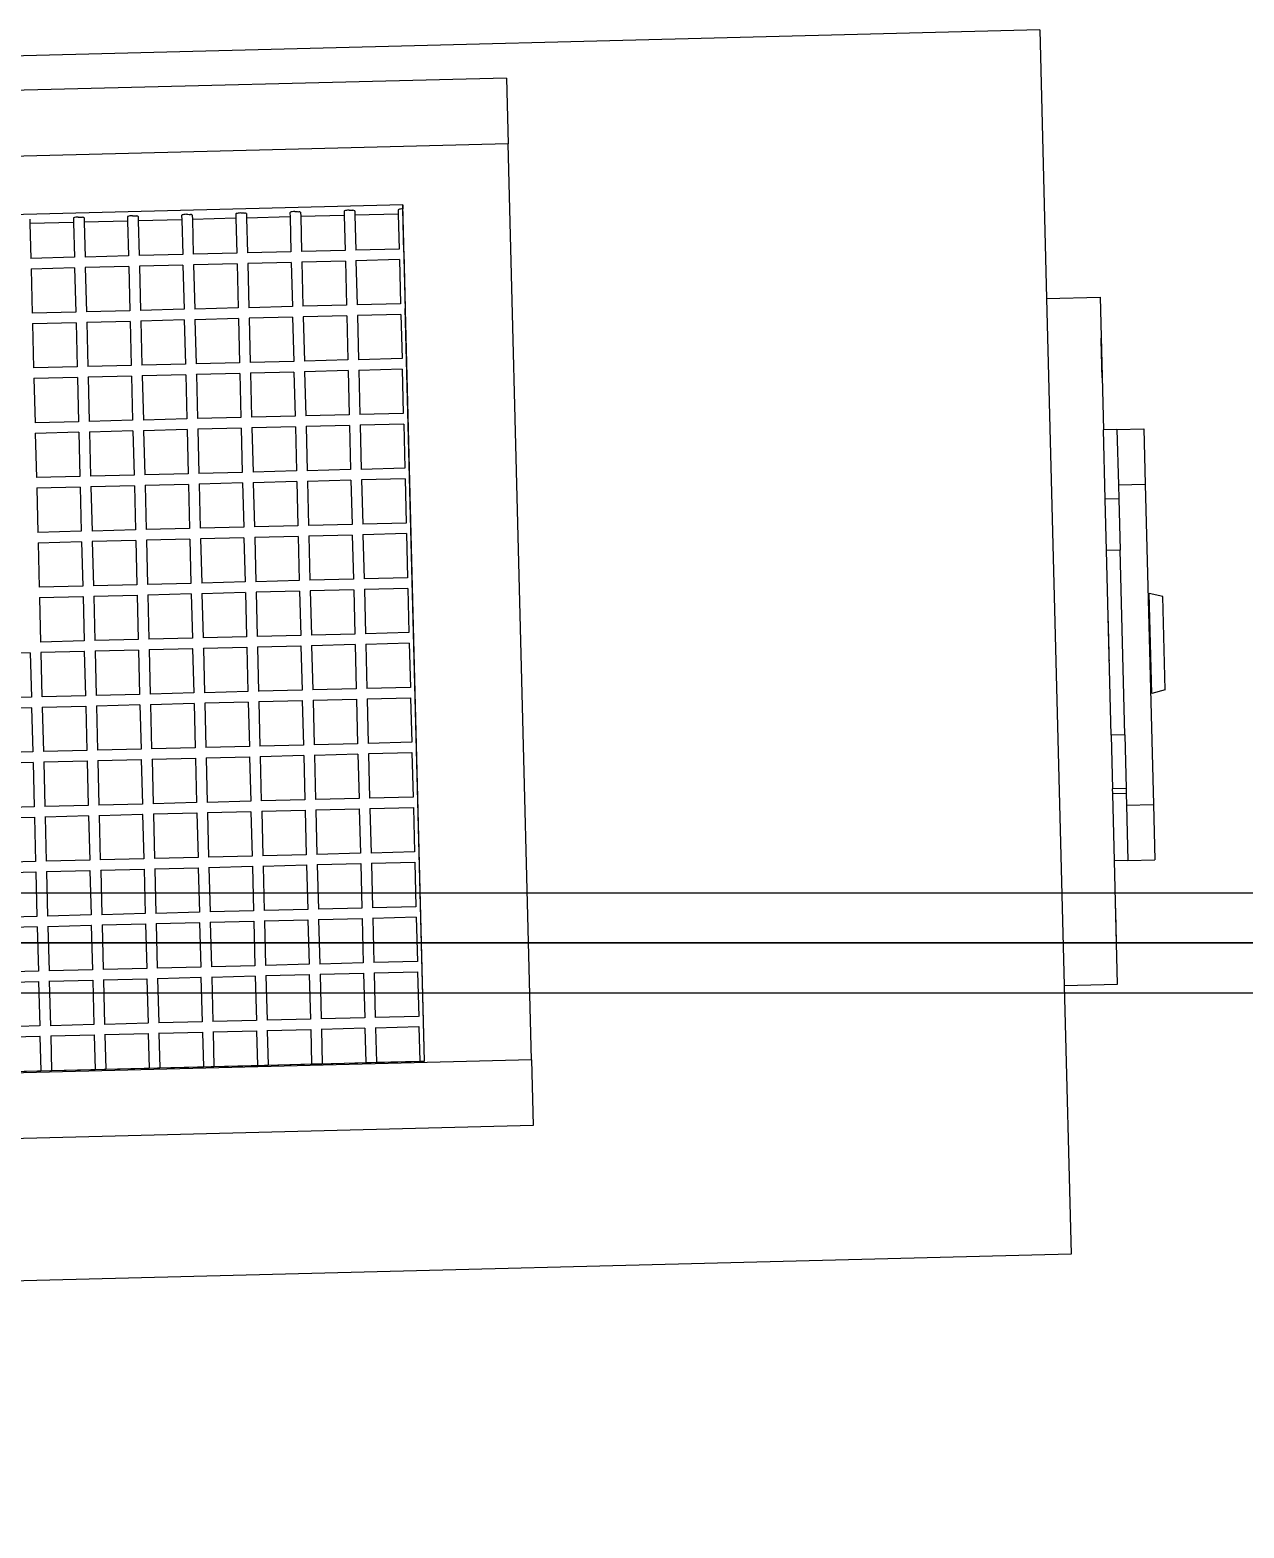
# Model space of a CAD drawing. Header units: inches. Extents: x -1841 to -80, y -100 to 1021.
# Drawn here: x -900.309 to -898.295, y 327.062 to 329.548 of the extents above; entities that cross this region are included whole.
import ezdxf

# ---------------------------------------------------------------- set-up
doc = ezdxf.new("R2010")
doc.units = ezdxf.units.IN
doc.header["$MEASUREMENT"] = 0
doc.layers.add('Edges', color=7, linetype='Continuous')
doc.layers.add('PDF_Geometry', color=7, linetype='Continuous', true_color=0x777777)

# ---------------------------------------------------------------- blocks, each defined once
blk = doc.blocks.new('infrared patio heater fr')
at = {"layer": 'Edges'}
for p, q in [((-50, 10.889), (50, 10.889)), ((-50, 5.864), (-50, 10.889)), ((-40, 8.228), (40, 8.228)), ((-40, 6.998), (-40, 8.228)), ((-40, 6.998), (40, 6.998)), ((-40, 6.998), (-40, -10.152)), ((-37.914, 6.971), (-38, 6.971)), ((-38, 6.971), (-37.999, -7.119)), ((-38, 6.971), (-38, -9.061)), ((38, 6.971), (-38, 6.971)), ((-37.913, 6.329), (-37.914, 6.971)), ((-37.1, 6.971), (-37.914, 6.971)), ((-37.1, 6.329), (-37.1, 6.971)), ((-36.901, 6.971), (-37.1, 6.971)), ((-36.899, 6.329), (-36.901, 6.971)), ((-36.087, 6.971), (-36.901, 6.971)), ((-36.087, 6.329), (-36.087, 6.971)), ((-35.887, 6.971), (-36.087, 6.971)), ((-35.886, 6.329), (-35.887, 6.971)), ((-35.074, 6.971), (-35.887, 6.971)), ((-35.074, 6.329), (-35.074, 6.971)), ((-34.874, 6.971), (-35.074, 6.971)), ((-34.873, 6.329), (-34.874, 6.971)), ((-34.06, 6.971), (-34.874, 6.971)), ((-34.06, 6.329), (-34.06, 6.971)), ((-33.861, 6.971), (-34.06, 6.971)), ((-33.859, 6.329), (-33.861, 6.971)), ((-33.047, 6.971), (-33.861, 6.971)), ((-33.047, 6.329), (-33.047, 6.971)), ((-32.847, 6.971), (-33.047, 6.971)), ((-32.846, 6.329), (-32.847, 6.971)), ((-32.034, 6.971), (-32.847, 6.971)), ((-32.034, 6.329), (-32.034, 6.971)), ((-31.834, 6.971), (-32.034, 6.971)), ((-31.833, 6.329), (-31.834, 6.971)), ((-31.02, 6.971), (-31.834, 6.971)), ((-31.02, 6.329), (-31.02, 6.971)), ((-30.821, 6.971), (-31.02, 6.971)), ((-30.819, 6.329), (-30.821, 6.971)), ((-30.007, 6.971), (-30.821, 6.971)), ((-37.914, 6.325), (-37.913, 6.329)), ((-37.913, 6.329), (-37.1, 6.329)), ((-37.1, 6.318), (-37.1, 6.329)), ((-36.901, 6.325), (-36.899, 6.329)), ((-36.899, 6.329), (-36.087, 6.329)), ((-36.087, 6.318), (-36.087, 6.329)), ((-35.887, 6.325), (-35.886, 6.329)), ((-35.886, 6.329), (-35.074, 6.329)), ((-35.074, 6.318), (-35.074, 6.329)), ((-34.874, 6.325), (-34.873, 6.329)), ((-34.873, 6.329), (-34.06, 6.329)), ((-34.06, 6.318), (-34.06, 6.329)), ((-33.861, 6.325), (-33.859, 6.329)), ((-33.859, 6.329), (-33.047, 6.329)), ((-33.047, 6.318), (-33.047, 6.329)), ((-32.847, 6.325), (-32.846, 6.329)), ((-32.846, 6.329), (-32.034, 6.329)), ((-32.034, 6.318), (-32.034, 6.329)), ((-31.834, 6.325), (-31.833, 6.329)), ((-31.833, 6.329), (-31.02, 6.329)), ((-31.02, 6.318), (-31.02, 6.329)), ((-30.821, 6.325), (-30.819, 6.329)), ((-30.819, 6.329), (-30.007, 6.329)), ((-37.913, 5.303), (-37.915, 6.131)), ((-37.911, 6.131), (-37.1, 6.131)), ((-37.1, 5.303), (-37.1, 6.131)), ((-36.899, 5.303), (-36.902, 6.131)), ((-36.898, 6.131), (-36.087, 6.131)), ((-36.087, 5.303), (-36.087, 6.131)), ((-35.886, 5.303), (-35.888, 6.131)), ((-35.885, 6.131), (-35.074, 6.131)), ((-35.074, 5.303), (-35.074, 6.131)), ((-34.873, 5.303), (-34.874, 6.131)), ((-34.871, 6.131), (-34.06, 6.131)), ((-34.06, 5.303), (-34.06, 6.131)), ((-33.859, 5.303), (-33.862, 6.131)), ((-33.858, 6.131), (-33.047, 6.131)), ((-33.047, 5.303), (-33.047, 6.131)), ((-32.846, 5.303), (-32.848, 6.131)), ((-32.845, 6.131), (-32.034, 6.131)), ((-32.034, 5.303), (-32.034, 6.131)), ((-31.833, 5.303), (-31.835, 6.131)), ((-31.831, 6.131), (-31.02, 6.131)), ((-31.02, 5.303), (-31.02, 6.131)), ((-30.819, 5.303), (-30.822, 6.131)), ((-30.818, 6.131), (-30.007, 6.131)), ((-50, 5.864), (-51, 5.864)), ((-51, 5.864), (-51, 3.555)), ((-50, -7.002), (-50, 5.864)), ((-37.915, 5.105), (-37.1, 5.105)), ((-37.913, 4.277), (-37.915, 5.105)), ((-37.914, 5.299), (-37.913, 5.303)), ((-37.913, 5.303), (-37.1, 5.303)), ((-37.1, 5.293), (-37.1, 5.303)), ((-37.1, 4.277), (-37.1, 5.105)), ((-36.902, 5.105), (-36.087, 5.105)), ((-36.899, 4.277), (-36.902, 5.105)), ((-36.901, 5.299), (-36.899, 5.303)), ((-36.899, 5.303), (-36.087, 5.303)), ((-36.087, 5.293), (-36.087, 5.303)), ((-36.087, 4.277), (-36.087, 5.105)), ((-35.888, 5.105), (-35.074, 5.105)), ((-35.886, 4.277), (-35.888, 5.105)), ((-35.887, 5.299), (-35.886, 5.303)), ((-35.886, 5.303), (-35.074, 5.303)), ((-35.074, 5.295), (-35.074, 5.303)), ((-35.074, 4.277), (-35.074, 5.105)), ((-34.874, 5.299), (-34.873, 5.303)), ((-34.874, 5.105), (-34.06, 5.105)), ((-34.873, 4.277), (-34.874, 5.105)), ((-34.873, 5.303), (-34.06, 5.303)), ((-34.06, 5.295), (-34.06, 5.303)), ((-34.06, 4.277), (-34.06, 5.105)), ((-33.862, 5.105), (-33.047, 5.105)), ((-33.859, 4.277), (-33.862, 5.105)), ((-33.861, 5.299), (-33.859, 5.303)), ((-33.859, 5.303), (-33.047, 5.303)), ((-33.047, 5.293), (-33.047, 5.303)), ((-33.047, 4.277), (-33.047, 5.105)), ((-32.848, 5.105), (-32.034, 5.105)), ((-32.846, 4.277), (-32.848, 5.105)), ((-32.847, 5.299), (-32.846, 5.303)), ((-32.846, 5.303), (-32.034, 5.303)), ((-32.034, 5.293), (-32.034, 5.303)), ((-32.034, 4.277), (-32.034, 5.105)), ((-31.835, 5.105), (-31.02, 5.105)), ((-31.833, 4.277), (-31.835, 5.105)), ((-31.834, 5.299), (-31.833, 5.303)), ((-31.833, 5.303), (-31.02, 5.303)), ((-31.02, 5.293), (-31.02, 5.303)), ((-31.02, 4.277), (-31.02, 5.105)), ((-30.822, 5.105), (-30.007, 5.105)), ((-30.819, 4.277), (-30.822, 5.105)), ((-30.821, 5.299), (-30.819, 5.303)), ((-30.819, 5.303), (-30.007, 5.303)), ((-51, 5.009), (-51, 5.005)), ((-51, 5.005), (-51, 4.999)), ((-51, 4.999), (-51, 4.992)), ((-51, 4.992), (-51, 4.983)), ((-51, 4.983), (-51, 4.973)), ((-51, 4.973), (-51, 4.962)), ((-51, 4.962), (-51, 4.949)), ((-51, 4.949), (-51, 4.935)), ((-51, 4.935), (-51, 4.919)), ((-51, 4.919), (-51, 4.903)), ((-51, 4.903), (-51, 4.885)), ((-51, 4.885), (-51, 4.866)), ((-51, 4.866), (-51, 4.846)), ((-51, 4.846), (-51, 4.825)), ((-51, 4.825), (-51, 4.804)), ((-51, 4.804), (-51, 4.781)), ((-51, 4.799), (-51, 4.797)), ((-51, 4.797), (-51, 4.738)), ((-51, 4.797), (-51, 4.794)), ((-51, 4.794), (-51, 4.79)), ((-51, 4.79), (-51, 4.786)), ((-51, 4.786), (-51, 4.781)), ((-51, 4.785), (-51, 4.724)), ((-51, 4.781), (-51, 4.775)), ((-51, 4.781), (-51, 4.759)), ((-51, 4.775), (-51, 4.768)), ((-51, 4.768), (-51, 4.761)), ((-51, 4.761), (-51, 4.754)), ((-51, 4.759), (-51, 4.735)), ((-51, 4.754), (-51, 4.746)), ((-51, 4.746), (-51, 4.737)), ((-51, 4.738), (-51, 4.724)), ((-51, 4.737), (-51, 4.728)), ((-51, 4.735), (-51, 4.711)), ((-51, 4.728), (-51, 4.719)), ((-51, 4.727), (-51, 4.724)), ((-51, 4.724), (-51, 4.722)), ((-51, 4.722), (-51, 4.719)), ((-51, 4.719), (-51, 4.716)), ((-51, 4.719), (-51, 4.709)), ((-51, 4.716), (-51, 4.714)), ((-51, 4.715), (-51, 4.713)), ((-51, 4.714), (-51, 4.711)), ((-51, 4.713), (-51, 4.71)), ((-51, 4.711), (-51, 4.687)), ((-51, 4.71), (-51, 4.707)), ((-51, 4.71), (-51, 4.697)), ((-51, 4.707), (-51, 4.705)), ((-51, 4.705), (-51, 4.702)), ((-51, 4.702), (-51, 4.699)), ((-51, 4.697), (-51, 4.685)), ((-51, 4.695), (-51, 4.611)), ((-51, 4.687), (-51, 4.663)), ((-51, 4.685), (-51, 4.673)), ((-51, 4.683), (-51, 4.671)), ((-51, 4.673), (-51, 4.661)), ((-51, 4.668), (-51, 4.655)), ((-51, 4.663), (-51, 4.639)), ((-51, 4.661), (-51, 4.648)), ((-51, 4.648), (-51, 4.636)), ((-51, 4.639), (-51, 4.614)), ((-51, 4.636), (-51, 4.624)), ((-51, 4.624), (-51, 4.612)), ((-51, 4.614), (-51, 4.59)), ((-51, 4.612), (-51, 4.599)), ((-51, 4.611), (-51, 4.604)), ((-51, 4.611), (-51, 4.599)), ((-51, 4.598), (-51, 4.592)), ((-51, 4.598), (-51, 4.588)), ((-51, 4.59), (-51, 4.566)), ((-51, 4.588), (-51, 4.573)), ((-51, 4.588), (-51, 4.577)), ((-51, 4.587), (-51, 4.579)), ((-51, 4.587), (-51, 4.572)), ((-51, 4.579), (-51, 4.577)), ((-51, 4.577), (-51, 4.567)), ((-51, 4.573), (-51, 4.565)), ((-51, 4.572), (-51, 4.566)), ((-51, 4.567), (-51, 4.558)), ((-51, 4.566), (-51, 4.542)), ((-51, 4.56), (-51, 4.548)), ((-51, 4.56), (-51, 4.488)), ((-51, 4.559), (-51, 4.556)), ((-51, 4.558), (-51, 4.548)), ((-51, 4.556), (-51, 4.554)), ((-51, 4.548), (-51, 4.491)), ((-51, 4.548), (-51, 4.539)), ((-51, 4.544), (-51, 4.542)), ((-51, 4.542), (-51, 4.539)), ((-51, 4.542), (-51, 4.519)), ((-51, 4.539), (-51, 4.531)), ((-51, 4.531), (-51, 4.523)), ((-51, 4.523), (-51, 4.515)), ((-51, 4.519), (-51, 4.496)), ((-51, 4.515), (-51, 4.508)), ((-51, 4.508), (-51, 4.502)), ((-51, 4.502), (-51, 4.496)), ((-51, 4.496), (-51, 4.491)), ((-51, 4.496), (-51, 4.473)), ((-51, 4.491), (-51, 4.488)), ((-51, 4.488), (-51, 4.485)), ((-51, 4.488), (-51, 4.484)), ((-51, 4.488), (-51, 4.48)), ((-51, 4.485), (-51, 4.48)), ((-51, 4.484), (-51, 4.477)), ((-51, 4.48), (-51, 4.476)), ((-51, 4.48), (-51, 4.477)), ((-51, 4.474), (-51, 4.465)), ((-51, 4.473), (-51, 4.452)), ((-51, 4.452), (-51, 4.431)), ((-51, 4.431), (-51, 4.411)), ((-51, 4.411), (-51, 4.392)), ((-51, 4.392), (-51, 4.375)), ((-51, 4.375), (-51, 4.358)), ((-51, 4.358), (-51, 4.342)), ((-51, 4.342), (-51, 4.328)), ((-51, 4.328), (-51, 4.315)), ((-51, 4.315), (-51, 4.304)), ((-51, 4.304), (-51, 4.294)), ((-51, 4.294), (-51, 4.285)), ((-51, 4.285), (-51, 4.278)), ((-51, 4.278), (-51, 4.272)), ((-51, 4.272), (-51, 4.268)), ((-37.914, 4.273), (-37.913, 4.277)), ((-37.913, 4.277), (-37.1, 4.277)), ((-37.1, 4.267), (-37.1, 4.277)), ((-36.901, 4.273), (-36.899, 4.277)), ((-36.899, 4.277), (-36.087, 4.277)), ((-36.087, 4.267), (-36.087, 4.277)), ((-35.887, 4.273), (-35.886, 4.277)), ((-35.886, 4.277), (-35.074, 4.277)), ((-35.074, 4.267), (-35.074, 4.277)), ((-34.874, 4.273), (-34.873, 4.277)), ((-34.873, 4.277), (-34.06, 4.277)), ((-34.06, 4.267), (-34.06, 4.277)), ((-33.861, 4.273), (-33.859, 4.277)), ((-33.859, 4.277), (-33.047, 4.277)), ((-33.047, 4.267), (-33.047, 4.277)), ((-32.847, 4.273), (-32.846, 4.277)), ((-32.846, 4.277), (-32.034, 4.277)), ((-32.034, 4.267), (-32.034, 4.277)), ((-31.834, 4.273), (-31.833, 4.277)), ((-31.833, 4.277), (-31.02, 4.277)), ((-31.02, 4.267), (-31.02, 4.277)), ((-30.821, 4.273), (-30.819, 4.277)), ((-30.819, 4.277), (-30.007, 4.277)), ((-37.914, 4.079), (-37.1, 4.079)), ((-37.913, 3.251), (-37.914, 4.079)), ((-37.1, 3.251), (-37.1, 4.079)), ((-36.901, 4.079), (-36.087, 4.079)), ((-36.9, 3.251), (-36.901, 4.079)), ((-36.087, 3.251), (-36.087, 4.079)), ((-35.887, 4.079), (-35.074, 4.079)), ((-35.886, 3.251), (-35.887, 4.079)), ((-35.074, 3.251), (-35.074, 4.079)), ((-34.874, 4.079), (-34.06, 4.079)), ((-34.873, 3.251), (-34.874, 4.079)), ((-34.06, 3.251), (-34.06, 4.079)), ((-33.861, 4.079), (-33.047, 4.079)), ((-33.86, 3.251), (-33.861, 4.079)), ((-33.047, 3.251), (-33.047, 4.079)), ((-32.847, 4.079), (-32.034, 4.079)), ((-32.846, 3.251), (-32.847, 4.079)), ((-32.034, 3.251), (-32.034, 4.079)), ((-31.834, 4.079), (-31.02, 4.079)), ((-31.833, 3.251), (-31.834, 4.079)), ((-31.02, 3.251), (-31.02, 4.079)), ((-30.82, 4.079), (-30.007, 4.079)), ((-30.82, 3.251), (-30.82, 4.079)), ((-51.252, 3.555), (-51.757, 3.555)), ((-51.757, 2.519), (-51.757, 3.555)), ((-51.252, 2.519), (-51.252, 3.555)), ((-51.252, 3.555), (-51, 3.555)), ((-51, 3.555), (-51, 2.302)), ((-37.914, 3.245), (-37.913, 3.251)), ((-37.913, 3.251), (-37.1, 3.251)), ((-37.1, 3.242), (-37.1, 3.251)), ((-36.901, 3.245), (-36.9, 3.251)), ((-36.9, 3.251), (-36.087, 3.251)), ((-36.087, 3.242), (-36.087, 3.251)), ((-35.887, 3.245), (-35.886, 3.251)), ((-35.886, 3.251), (-35.074, 3.251)), ((-35.074, 3.242), (-35.074, 3.251)), ((-34.874, 3.245), (-34.873, 3.251)), ((-34.873, 3.251), (-34.06, 3.251)), ((-34.06, 3.242), (-34.06, 3.251)), ((-33.861, 3.245), (-33.86, 3.251)), ((-33.86, 3.251), (-33.047, 3.251)), ((-33.047, 3.242), (-33.047, 3.251)), ((-32.847, 3.245), (-32.846, 3.251)), ((-32.846, 3.251), (-32.034, 3.251)), ((-32.034, 3.242), (-32.034, 3.251)), ((-31.834, 3.245), (-31.833, 3.251)), ((-31.833, 3.251), (-31.02, 3.251)), ((-31.02, 3.242), (-31.02, 3.251)), ((-30.821, 3.245), (-30.82, 3.251)), ((-30.82, 3.251), (-30.007, 3.251)), ((-37.914, 3.053), (-37.099, 3.053)), ((-37.913, 2.225), (-37.914, 3.053)), ((-37.1, 2.225), (-37.099, 3.053)), ((-36.901, 3.053), (-36.085, 3.053)), ((-36.9, 2.225), (-36.901, 3.053)), ((-36.087, 2.225), (-36.085, 3.053)), ((-35.887, 3.053), (-35.074, 3.053)), ((-35.886, 2.225), (-35.887, 3.053)), ((-35.074, 2.225), (-35.074, 3.053)), ((-34.874, 3.053), (-34.059, 3.053)), ((-34.873, 2.225), (-34.874, 3.053)), ((-34.06, 2.225), (-34.059, 3.053)), ((-33.861, 3.053), (-33.045, 3.053)), ((-33.86, 2.225), (-33.861, 3.053)), ((-33.047, 2.225), (-33.045, 3.053)), ((-32.847, 3.053), (-32.032, 3.053)), ((-32.846, 2.225), (-32.847, 3.053)), ((-32.034, 2.225), (-32.032, 3.053)), ((-31.834, 3.053), (-31.019, 3.053)), ((-31.833, 2.225), (-31.834, 3.053)), ((-31.02, 2.225), (-31.019, 3.053)), ((-30.82, 3.053), (-30.005, 3.053)), ((-30.82, 2.225), (-30.82, 3.053)), ((-51.757, -3.482), (-51.757, 2.519)), ((-51.252, 2.519), (-51.757, 2.519)), ((-51.252, 2.302), (-51.252, 2.519)), ((-51.252, 2.302), (-51, 2.302)), ((-51.252, 2.208), (-51.252, 2.302)), ((-51, 2.302), (-51, 2.208)), ((-51.252, 1.203), (-51.252, 2.208)), ((-51.252, 2.208), (-51, 2.208)), ((-51, 1.203), (-51, 2.208)), ((-37.914, 2.221), (-37.913, 2.225)), ((-37.914, 2.027), (-37.098, 2.027)), ((-37.913, 1.199), (-37.914, 2.027)), ((-37.913, 2.225), (-37.1, 2.225)), ((-37.1, 2.217), (-37.1, 2.225)), ((-37.1, 1.199), (-37.098, 2.027)), ((-36.901, 2.221), (-36.9, 2.225)), ((-36.901, 2.027), (-36.087, 2.027)), ((-36.9, 1.199), (-36.901, 2.027)), ((-36.9, 2.225), (-36.087, 2.225)), ((-36.087, 2.217), (-36.087, 2.225)), ((-36.087, 1.199), (-36.087, 2.027)), ((-35.887, 2.221), (-35.886, 2.225)), ((-35.887, 2.027), (-35.072, 2.027)), ((-35.886, 1.199), (-35.887, 2.027)), ((-35.886, 2.225), (-35.074, 2.225)), ((-35.074, 2.217), (-35.074, 2.225)), ((-35.074, 1.199), (-35.072, 2.027)), ((-34.874, 2.221), (-34.873, 2.225)), ((-34.874, 2.027), (-34.058, 2.027)), ((-34.873, 1.199), (-34.874, 2.027)), ((-34.873, 2.225), (-34.06, 2.225)), ((-34.06, 2.217), (-34.06, 2.225)), ((-34.06, 1.199), (-34.058, 2.027)), ((-33.861, 2.221), (-33.86, 2.225)), ((-33.861, 2.027), (-33.045, 2.027)), ((-33.86, 1.199), (-33.861, 2.027)), ((-33.86, 2.225), (-33.047, 2.225)), ((-33.047, 2.217), (-33.047, 2.225)), ((-33.047, 1.199), (-33.045, 2.027)), ((-32.847, 2.221), (-32.846, 2.225)), ((-32.847, 2.027), (-32.032, 2.027)), ((-32.846, 1.199), (-32.847, 2.027)), ((-32.846, 2.225), (-32.034, 2.225)), ((-32.034, 2.218), (-32.034, 2.225)), ((-32.034, 1.199), (-32.032, 2.027)), ((-31.834, 2.221), (-31.833, 2.225)), ((-31.834, 2.027), (-31.018, 2.027)), ((-31.833, 1.199), (-31.834, 2.027)), ((-31.833, 2.225), (-31.02, 2.225)), ((-31.02, 2.217), (-31.02, 2.225)), ((-31.02, 1.199), (-31.018, 2.027)), ((-30.821, 2.221), (-30.82, 2.225)), ((-30.82, 2.225), (-30.007, 2.225)), ((-30.82, 2.027), (-30.005, 2.027)), ((-30.82, 1.199), (-30.82, 2.027)), ((-51.252, 1.203), (-51.252, -2.254)), ((-51.252, 1.203), (-51, 1.203)), ((-51, 1.203), (-51, -2.254)), ((-37.914, 1.196), (-37.913, 1.199)), ((-37.913, 1.199), (-37.1, 1.199)), ((-37.1, 1.193), (-37.1, 1.199)), ((-36.901, 1.196), (-36.9, 1.199)), ((-36.9, 1.199), (-36.087, 1.199)), ((-36.087, 1.192), (-36.087, 1.199)), ((-35.887, 1.196), (-35.886, 1.199)), ((-35.886, 1.199), (-35.074, 1.199)), ((-35.074, 1.193), (-35.074, 1.199)), ((-34.874, 1.196), (-34.873, 1.199)), ((-34.873, 1.199), (-34.06, 1.199)), ((-34.06, 1.192), (-34.06, 1.199)), ((-33.861, 1.196), (-33.86, 1.199)), ((-33.86, 1.199), (-33.047, 1.199)), ((-33.047, 1.193), (-33.047, 1.199)), ((-32.847, 1.196), (-32.846, 1.199)), ((-32.846, 1.199), (-32.034, 1.199)), ((-32.034, 1.193), (-32.034, 1.199)), ((-31.834, 1.196), (-31.833, 1.199)), ((-31.833, 1.199), (-31.02, 1.199)), ((-31.02, 1.193), (-31.02, 1.199)), ((-30.821, 1.196), (-30.82, 1.199)), ((-30.82, 1.199), (-30.007, 1.199)), ((-37.914, 1.001), (-37.098, 1.001)), ((-37.913, 0.173), (-37.914, 1.001)), ((-37.1, 0.173), (-37.098, 1.001)), ((-36.901, 1.001), (-36.085, 1.001)), ((-36.9, 0.173), (-36.901, 1.001)), ((-36.087, 0.173), (-36.085, 1.001)), ((-35.887, 1.001), (-35.071, 1.001)), ((-35.886, 0.173), (-35.887, 1.001)), ((-35.074, 0.173), (-35.071, 1.001)), ((-34.874, 1.001), (-34.06, 1.001)), ((-34.873, 0.173), (-34.874, 1.001)), ((-34.06, 0.173), (-34.06, 1.001)), ((-33.861, 1.001), (-33.045, 1.001)), ((-33.86, 0.173), (-33.861, 1.001)), ((-33.047, 0.173), (-33.045, 1.001)), ((-32.847, 1.001), (-32.031, 1.001)), ((-32.846, 0.173), (-32.847, 1.001)), ((-32.034, 0.173), (-32.031, 1.001)), ((-31.834, 1.001), (-31.02, 1)), ((-31.833, 0.173), (-31.834, 1.001)), ((-31.02, 0.173), (-31.02, 1)), ((-30.821, 1), (-30.007, 1.001)), ((-30.82, 0.173), (-30.821, 1)), ((-52.03, 0.381), (-51.778, 0.439)), ((-52.03, 0.381), (-52.03, -1.371)), ((-51.778, 0.439), (-51.778, -1.43)), ((-37.914, 0.17), (-37.913, 0.173)), ((-37.913, 0.173), (-37.1, 0.173)), ((-37.1, 0.167), (-37.1, 0.173)), ((-36.901, 0.17), (-36.9, 0.173)), ((-36.9, 0.173), (-36.087, 0.173)), ((-36.087, 0.167), (-36.087, 0.173)), ((-35.887, 0.17), (-35.886, 0.173)), ((-35.886, 0.173), (-35.074, 0.173)), ((-35.074, 0.167), (-35.074, 0.173)), ((-34.874, 0.17), (-34.873, 0.173)), ((-34.873, 0.173), (-34.06, 0.173)), ((-34.06, 0.167), (-34.06, 0.173)), ((-33.861, 0.17), (-33.86, 0.173)), ((-33.86, 0.173), (-33.047, 0.173)), ((-33.047, 0.167), (-33.047, 0.173)), ((-32.847, 0.17), (-32.846, 0.173)), ((-32.846, 0.173), (-32.034, 0.173)), ((-32.034, 0.167), (-32.034, 0.173)), ((-31.834, 0.17), (-31.833, 0.173)), ((-31.833, 0.173), (-31.02, 0.173)), ((-31.02, 0.167), (-31.02, 0.173)), ((-30.821, 0.17), (-30.82, 0.173)), ((-30.82, 0.173), (-30.007, 0.173)), ((-51, -0.191), (-51, -0.195)), ((-51, -0.195), (-51, -0.201)), ((-51, -0.201), (-51, -0.208)), ((-51, -0.208), (-51, -0.217)), ((-51, -0.217), (-51, -0.227)), ((-51, -0.227), (-51, -0.238)), ((-51, -0.238), (-51, -0.251)), ((-51, -0.251), (-51, -0.265)), ((-51, -0.265), (-51, -0.281)), ((-37.914, -0.026), (-37.1, -0.026)), ((-37.912, -0.853), (-37.914, -0.026)), ((-37.1, -0.853), (-37.098, -0.025)), ((-36.901, -0.026), (-36.087, -0.025)), ((-36.899, -0.853), (-36.901, -0.026)), ((-36.087, -0.853), (-36.087, -0.025)), ((-35.887, -0.026), (-35.074, -0.026)), ((-35.886, -0.853), (-35.887, -0.026)), ((-35.074, -0.853), (-35.071, -0.025)), ((-34.874, -0.026), (-34.06, -0.025)), ((-34.872, -0.853), (-34.874, -0.026)), ((-34.06, -0.853), (-34.06, -0.025)), ((-33.861, -0.026), (-33.047, -0.026)), ((-33.859, -0.853), (-33.861, -0.026)), ((-33.047, -0.853), (-33.044, -0.025)), ((-32.847, -0.026), (-32.034, -0.026)), ((-32.846, -0.853), (-32.847, -0.026)), ((-32.034, -0.853), (-32.031, -0.025)), ((-31.834, -0.026), (-31.02, -0.026)), ((-31.832, -0.853), (-31.834, -0.026)), ((-31.02, -0.853), (-31.018, -0.025)), ((-30.821, -0.026), (-30.007, -0.025)), ((-30.819, -0.853), (-30.821, -0.026)), ((-51, -0.281), (-51, -0.297)), ((-51, -0.297), (-51, -0.315)), ((-51, -0.315), (-51, -0.334)), ((-51, -0.334), (-51, -0.354)), ((-51, -0.354), (-51, -0.375)), ((-51, -0.375), (-51, -0.396)), ((-51, -0.396), (-51, -0.419)), ((-51, -0.401), (-51, -0.403)), ((-51, -0.403), (-51, -0.462)), ((-51, -0.403), (-51, -0.406)), ((-51, -0.406), (-51, -0.41)), ((-51, -0.41), (-51, -0.414)), ((-51, -0.414), (-51, -0.419)), ((-51, -0.415), (-51, -0.476)), ((-51, -0.419), (-51, -0.425)), ((-51, -0.419), (-51, -0.441)), ((-51, -0.425), (-51, -0.432)), ((-51, -0.432), (-51, -0.439)), ((-51, -0.439), (-51, -0.446)), ((-51, -0.441), (-51, -0.465)), ((-51, -0.446), (-51, -0.454)), ((-51, -0.454), (-51, -0.463)), ((-51, -0.462), (-51, -0.476)), ((-51, -0.463), (-51, -0.472)), ((-51, -0.465), (-51, -0.489)), ((-51, -0.472), (-51, -0.481)), ((-51, -0.473), (-51, -0.476)), ((-51, -0.476), (-51, -0.478)), ((-51, -0.478), (-51, -0.481)), ((-51, -0.481), (-51, -0.484)), ((-51, -0.481), (-51, -0.491)), ((-51, -0.484), (-51, -0.486)), ((-51, -0.485), (-51, -0.487)), ((-51, -0.486), (-51, -0.489)), ((-51, -0.487), (-51, -0.49)), ((-51, -0.489), (-51, -0.513)), ((-51, -0.49), (-51, -0.493)), ((-51, -0.49), (-51, -0.503)), ((-51, -0.493), (-51, -0.495)), ((-51, -0.495), (-51, -0.498)), ((-51, -0.498), (-51, -0.501)), ((-51, -0.503), (-51, -0.515)), ((-51, -0.505), (-51, -0.589)), ((-51, -0.513), (-51, -0.537)), ((-51, -0.515), (-51, -0.527)), ((-51, -0.517), (-51, -0.529)), ((-51, -0.527), (-51, -0.539)), ((-51, -0.532), (-51, -0.545)), ((-51, -0.537), (-51, -0.561)), ((-51, -0.539), (-51, -0.552)), ((-51, -0.552), (-51, -0.564)), ((-51, -0.561), (-51, -0.586)), ((-51, -0.564), (-51, -0.576)), ((-51, -0.576), (-51, -0.588)), ((-51, -0.586), (-51, -0.61)), ((-51, -0.588), (-51, -0.601)), ((-51, -0.589), (-51, -0.596)), ((-51, -0.589), (-51, -0.601)), ((-51, -0.602), (-51, -0.608)), ((-51, -0.602), (-51, -0.612)), ((-51, -0.61), (-51, -0.634)), ((-51, -0.612), (-51, -0.627)), ((-51, -0.612), (-51, -0.623)), ((-51, -0.613), (-51, -0.621)), ((-51, -0.613), (-51, -0.628)), ((-51, -0.621), (-51, -0.623)), ((-51, -0.623), (-51, -0.633)), ((-51, -0.627), (-51, -0.635)), ((-51, -0.628), (-51, -0.634)), ((-51, -0.633), (-51, -0.642)), ((-51, -0.634), (-51, -0.658)), ((-51, -0.64), (-51, -0.652)), ((-51, -0.64), (-51, -0.712)), ((-51, -0.641), (-51, -0.644)), ((-51, -0.642), (-51, -0.652)), ((-51, -0.644), (-51, -0.646)), ((-51, -0.652), (-51, -0.709)), ((-51, -0.652), (-51, -0.661)), ((-51, -0.656), (-51, -0.658)), ((-51, -0.658), (-51, -0.681)), ((-51, -0.658), (-51, -0.661)), ((-51, -0.661), (-51, -0.669)), ((-51, -0.669), (-51, -0.677)), ((-51, -0.677), (-51, -0.685)), ((-51, -0.681), (-51, -0.704)), ((-51, -0.685), (-51, -0.692)), ((-51, -0.692), (-51, -0.698)), ((-51, -0.698), (-51, -0.704)), ((-51, -0.704), (-51, -0.727)), ((-51, -0.704), (-51, -0.709)), ((-51, -0.709), (-51, -0.712)), ((-51, -0.712), (-51, -0.72)), ((-51, -0.712), (-51, -0.716)), ((-51, -0.712), (-51, -0.715)), ((-51, -0.715), (-51, -0.72)), ((-51, -0.716), (-51, -0.723)), ((-51, -0.72), (-51, -0.724)), ((-51, -0.72), (-51, -0.723)), ((-51, -0.726), (-51, -0.735)), ((-51, -0.727), (-51, -0.748)), ((-51, -0.748), (-51, -0.769)), ((-51, -0.769), (-51, -0.789)), ((-51, -0.789), (-51, -0.808)), ((-51, -0.808), (-51, -0.825)), ((-51, -0.825), (-51, -0.842)), ((-51, -0.842), (-51, -0.858)), ((-51, -0.858), (-51, -0.872)), ((-51, -0.872), (-51, -0.885)), ((-51, -0.885), (-51, -0.896)), ((-51, -0.896), (-51, -0.906)), ((-51, -0.906), (-51, -0.915)), ((-51, -0.915), (-51, -0.922)), ((-51, -0.922), (-51, -0.928)), ((-51, -0.928), (-51, -0.932)), ((-37.914, -0.855), (-37.912, -0.853)), ((-37.914, -1.052), (-37.1, -1.052)), ((-37.914, -1.881), (-37.914, -1.052)), ((-37.912, -0.853), (-37.1, -0.853)), ((-37.1, -0.859), (-37.1, -0.853)), ((-37.1, -1.879), (-37.1, -1.052)), ((-36.901, -0.855), (-36.899, -0.853)), ((-36.901, -1.881), (-36.9, -1.052)), ((-36.9, -1.052), (-36.087, -1.052)), ((-36.899, -0.853), (-36.087, -0.853)), ((-36.087, -0.859), (-36.087, -0.853)), ((-36.087, -1.879), (-36.087, -1.052)), ((-35.887, -0.855), (-35.886, -0.853)), ((-35.887, -1.052), (-35.074, -1.052)), ((-35.887, -1.881), (-35.887, -1.052)), ((-35.886, -0.853), (-35.074, -0.853)), ((-35.074, -0.859), (-35.074, -0.853)), ((-35.074, -1.879), (-35.074, -1.052)), ((-34.874, -0.855), (-34.872, -0.853)), ((-34.874, -1.052), (-34.06, -1.051)), ((-34.874, -1.881), (-34.874, -1.052)), ((-34.872, -0.853), (-34.06, -0.853)), ((-34.06, -0.859), (-34.06, -0.853)), ((-34.06, -1.879), (-34.06, -1.051)), ((-33.861, -0.855), (-33.859, -0.853)), ((-33.861, -1.881), (-33.861, -1.052)), ((-33.861, -1.052), (-33.047, -1.052)), ((-33.859, -0.853), (-33.047, -0.853)), ((-33.047, -0.859), (-33.047, -0.853)), ((-33.047, -1.879), (-33.047, -1.052)), ((-32.847, -0.855), (-32.846, -0.853)), ((-32.847, -1.052), (-32.034, -1.052)), ((-32.847, -1.881), (-32.847, -1.052)), ((-32.846, -0.853), (-32.034, -0.853)), ((-32.034, -0.859), (-32.034, -0.853)), ((-32.034, -1.879), (-32.034, -1.052)), ((-31.834, -0.855), (-31.832, -0.853)), ((-31.834, -1.052), (-31.02, -1.052)), ((-31.834, -1.881), (-31.834, -1.052)), ((-31.832, -0.853), (-31.02, -0.853)), ((-31.02, -0.859), (-31.02, -0.853)), ((-31.02, -1.879), (-31.02, -1.052)), ((-30.821, -0.855), (-30.819, -0.853)), ((-30.819, -0.853), (-30.007, -0.853)), ((-52.03, -1.371), (-51.778, -1.43)), ((-37.911, -1.879), (-37.1, -1.879)), ((-37.1, -1.884), (-37.1, -1.879)), ((-36.898, -1.879), (-36.087, -1.879)), ((-36.087, -1.884), (-36.087, -1.879)), ((-35.885, -1.879), (-35.074, -1.879)), ((-35.074, -1.884), (-35.074, -1.879)), ((-34.871, -1.879), (-34.06, -1.879)), ((-34.06, -1.884), (-34.06, -1.879)), ((-33.858, -1.879), (-33.047, -1.879)), ((-33.047, -1.884), (-33.047, -1.879)), ((-32.845, -1.879), (-32.034, -1.879)), ((-32.034, -1.884), (-32.034, -1.879)), ((-31.831, -1.879), (-31.02, -1.879)), ((-31.02, -1.884), (-31.02, -1.879)), ((-37.913, -2.078), (-37.1, -2.078)), ((-37.913, -2.905), (-37.913, -2.078)), ((-37.1, -2.905), (-37.1, -2.078)), ((-36.9, -2.078), (-36.087, -2.078)), ((-36.9, -2.905), (-36.9, -2.078)), ((-36.087, -2.905), (-36.087, -2.078)), ((-35.887, -2.078), (-35.074, -2.078)), ((-35.887, -2.905), (-35.887, -2.078)), ((-35.074, -2.905), (-35.074, -2.078)), ((-34.873, -2.078), (-34.06, -2.078)), ((-34.873, -2.905), (-34.873, -2.078)), ((-34.06, -2.905), (-34.06, -2.078)), ((-33.86, -2.078), (-33.047, -2.078)), ((-33.86, -2.905), (-33.86, -2.078)), ((-33.047, -2.905), (-33.047, -2.078)), ((-32.847, -2.078), (-32.034, -2.078)), ((-32.847, -2.905), (-32.847, -2.078)), ((-32.034, -2.905), (-32.034, -2.078)), ((-31.833, -2.078), (-31.02, -2.078)), ((-31.833, -2.905), (-31.833, -2.078)), ((-31.02, -2.905), (-31.02, -2.078)), ((-51.252, -2.254), (-51, -2.254)), ((-51.252, -3.217), (-51.252, -2.254)), ((-51, -2.254), (-51, -3.217)), ((-37.913, -2.905), (-37.1, -2.905)), ((-37.1, -2.909), (-37.1, -2.905)), ((-36.9, -2.905), (-36.087, -2.905)), ((-36.087, -2.909), (-36.087, -2.905)), ((-35.887, -2.905), (-35.074, -2.905)), ((-35.074, -2.909), (-35.074, -2.905)), ((-34.873, -2.905), (-34.06, -2.905)), ((-34.06, -2.909), (-34.06, -2.905)), ((-33.86, -2.905), (-33.047, -2.905)), ((-33.047, -2.909), (-33.047, -2.905)), ((-32.847, -2.905), (-32.034, -2.905)), ((-32.034, -2.909), (-32.034, -2.905)), ((-31.833, -2.905), (-31.02, -2.905)), ((-31.02, -2.909), (-31.02, -2.905)), ((-51.252, -3.217), (-51, -3.217)), ((-51.252, -3.482), (-51.252, -3.217)), ((-51, -3.217), (-51, -4.518)), ((-37.914, -3.931), (-37.913, -3.104)), ((-37.913, -3.104), (-37.1, -3.104)), ((-37.1, -3.931), (-37.1, -3.104)), ((-36.9, -3.104), (-36.087, -3.104)), ((-36.9, -3.931), (-36.9, -3.104)), ((-36.087, -3.931), (-36.087, -3.104)), ((-35.887, -3.931), (-35.886, -3.104)), ((-35.886, -3.104), (-35.074, -3.104)), ((-35.074, -3.931), (-35.074, -3.104)), ((-34.874, -3.931), (-34.873, -3.104)), ((-34.873, -3.104), (-34.06, -3.104)), ((-34.06, -3.931), (-34.06, -3.104)), ((-33.86, -3.104), (-33.047, -3.104)), ((-33.86, -3.931), (-33.86, -3.104)), ((-33.047, -3.931), (-33.047, -3.104)), ((-32.847, -3.931), (-32.846, -3.104)), ((-32.846, -3.104), (-32.034, -3.104)), ((-32.034, -3.931), (-32.034, -3.104)), ((-31.834, -3.931), (-31.833, -3.104)), ((-31.833, -3.104), (-31.02, -3.104)), ((-31.02, -3.931), (-31.02, -3.104)), ((-51.252, -3.482), (-51.757, -3.482)), ((-51.757, -4.518), (-51.757, -3.482)), ((-51.252, -4.518), (-51.252, -3.482)), ((-37.914, -3.931), (-37.1, -3.931)), ((-37.914, -4.957), (-37.913, -4.13)), ((-37.913, -4.13), (-37.1, -4.13)), ((-37.1, -3.936), (-37.1, -3.931)), ((-37.1, -4.957), (-37.1, -4.13)), ((-36.9, -3.931), (-36.087, -3.931)), ((-36.9, -4.957), (-36.899, -4.13)), ((-36.899, -4.13), (-36.087, -4.13)), ((-36.087, -3.936), (-36.087, -3.931)), ((-36.087, -4.957), (-36.087, -4.13)), ((-35.887, -3.931), (-35.074, -3.931)), ((-35.887, -4.957), (-35.886, -4.13)), ((-35.886, -4.13), (-35.074, -4.13)), ((-35.074, -3.936), (-35.074, -3.931)), ((-35.074, -4.957), (-35.074, -4.13)), ((-34.874, -3.931), (-34.06, -3.931)), ((-34.874, -4.957), (-34.873, -4.13)), ((-34.873, -4.13), (-34.06, -4.13)), ((-34.06, -3.936), (-34.06, -3.931)), ((-34.06, -4.957), (-34.06, -4.13)), ((-33.86, -3.931), (-33.047, -3.931)), ((-33.86, -4.957), (-33.859, -4.13)), ((-33.859, -4.13), (-33.047, -4.13)), ((-33.047, -3.936), (-33.047, -3.931)), ((-33.047, -4.957), (-33.047, -4.13)), ((-32.847, -3.931), (-32.034, -3.931)), ((-32.847, -4.957), (-32.846, -4.13)), ((-32.846, -4.13), (-32.034, -4.13)), ((-32.034, -3.936), (-32.034, -3.931)), ((-32.034, -4.957), (-32.034, -4.13)), ((-31.834, -3.931), (-31.02, -3.931)), ((-31.834, -4.957), (-31.833, -4.13)), ((-31.833, -4.13), (-31.02, -4.13)), ((-31.02, -3.936), (-31.02, -3.931)), ((-31.02, -4.957), (-31.02, -4.13)), ((-51.252, -4.518), (-51.757, -4.518)), ((-51.252, -4.518), (-51, -4.518)), ((-51, -7.002), (-51, -4.518)), ((-37.914, -4.957), (-37.1, -4.957)), ((-37.1, -4.963), (-37.1, -4.957)), ((-36.9, -4.957), (-36.087, -4.957)), ((-36.087, -4.963), (-36.087, -4.957)), ((-35.887, -4.957), (-35.074, -4.957)), ((-35.074, -4.963), (-35.074, -4.957)), ((-34.874, -4.957), (-34.06, -4.957)), ((-34.06, -4.963), (-34.06, -4.957)), ((-33.86, -4.957), (-33.047, -4.957)), ((-33.047, -4.963), (-33.047, -4.957)), ((-32.847, -4.957), (-32.034, -4.957)), ((-32.034, -4.963), (-32.034, -4.957)), ((-31.834, -4.957), (-31.02, -4.957)), ((-31.02, -4.963), (-31.02, -4.957)), ((-37.914, -5.983), (-37.912, -5.156)), ((-37.912, -5.156), (-37.1, -5.156)), ((-37.1, -5.983), (-37.1, -5.156)), ((-36.9, -5.983), (-36.899, -5.156)), ((-36.899, -5.156), (-36.087, -5.156)), ((-36.087, -5.983), (-36.087, -5.156)), ((-35.887, -5.983), (-35.886, -5.156)), ((-35.886, -5.156), (-35.074, -5.156)), ((-35.074, -5.983), (-35.074, -5.156)), ((-34.874, -5.983), (-34.872, -5.156)), ((-34.872, -5.156), (-34.06, -5.156)), ((-34.06, -5.983), (-34.06, -5.156)), ((-33.86, -5.983), (-33.859, -5.156)), ((-33.859, -5.156), (-33.047, -5.156)), ((-33.047, -5.983), (-33.047, -5.156)), ((-32.847, -5.983), (-32.846, -5.156)), ((-32.846, -5.156), (-32.034, -5.156)), ((-32.034, -5.983), (-32.034, -5.156)), ((-31.834, -5.983), (-31.832, -5.156)), ((-31.832, -5.156), (-31.02, -5.156)), ((-31.02, -5.983), (-31.02, -5.156)), ((-51, -5.491), (-51, -5.495)), ((-51, -5.495), (-51, -5.501)), ((-51, -5.501), (-51, -5.508)), ((-51, -5.508), (-51, -5.517)), ((-51, -5.517), (-51, -5.527)), ((-51, -5.527), (-51, -5.538)), ((-51, -5.538), (-51, -5.551)), ((-51, -5.551), (-51, -5.565)), ((-51, -5.565), (-51, -5.581)), ((-51, -5.581), (-51, -5.597)), ((-51, -5.597), (-51, -5.615)), ((-51, -5.615), (-51, -5.634)), ((-51, -5.634), (-51, -5.654)), ((-51, -5.654), (-51, -5.675)), ((-51, -5.675), (-51, -5.696)), ((-51, -5.696), (-51, -5.719)), ((-51, -5.701), (-51, -5.703)), ((-51, -5.703), (-51, -5.706)), ((-51, -5.703), (-51, -5.762)), ((-51, -5.706), (-51, -5.71)), ((-51, -5.71), (-51, -5.714)), ((-51, -5.714), (-51, -5.719)), ((-51, -5.715), (-51, -5.776)), ((-51, -5.719), (-51, -5.741)), ((-51, -5.719), (-51, -5.725)), ((-51, -5.725), (-51, -5.732)), ((-51, -5.732), (-51, -5.739)), ((-51, -5.739), (-51, -5.746)), ((-51, -5.741), (-51, -5.765)), ((-51, -5.746), (-51, -5.754)), ((-51, -5.754), (-51, -5.763)), ((-51, -5.762), (-51, -5.776)), ((-51, -5.763), (-51, -5.772)), ((-51, -5.765), (-51, -5.789)), ((-51, -5.772), (-51, -5.781)), ((-51, -5.773), (-51, -5.776)), ((-51, -5.776), (-51, -5.778)), ((-51, -5.778), (-51, -5.781)), ((-51, -5.781), (-51, -5.791)), ((-51, -5.781), (-51, -5.784)), ((-51, -5.784), (-51, -5.786)), ((-51, -5.785), (-51, -5.787)), ((-51, -5.786), (-51, -5.789)), ((-51, -5.787), (-51, -5.79)), ((-51, -5.789), (-51, -5.813)), ((-51, -5.79), (-51, -5.803)), ((-51, -5.79), (-51, -5.793)), ((-51, -5.793), (-51, -5.795)), ((-51, -5.795), (-51, -5.798)), ((-51, -5.798), (-51, -5.801)), ((-51, -5.803), (-51, -5.815)), ((-51, -5.805), (-51, -5.889)), ((-51, -5.813), (-51, -5.837)), ((-51, -5.815), (-51, -5.827)), ((-51, -5.817), (-51, -5.829)), ((-51, -5.827), (-51, -5.839)), ((-51, -5.832), (-51, -5.845)), ((-51, -5.837), (-51, -5.861)), ((-51, -5.839), (-51, -5.852)), ((-51, -5.852), (-51, -5.864)), ((-51, -5.861), (-51, -5.886)), ((-51, -5.864), (-51, -5.876)), ((-51, -5.876), (-51, -5.888)), ((-51, -5.886), (-51, -5.91)), ((-51, -5.888), (-51, -5.901)), ((-51, -5.889), (-51, -5.896)), ((-51, -5.889), (-51, -5.901)), ((-51, -5.902), (-51, -5.912)), ((-51, -5.902), (-51, -5.908)), ((-51, -5.91), (-51, -5.934)), ((-51, -5.912), (-51, -5.927)), ((-51, -5.912), (-51, -5.923)), ((-51, -5.913), (-51, -5.928)), ((-51, -5.913), (-51, -5.921)), ((-51, -5.921), (-51, -5.923)), ((-51, -5.923), (-51, -5.933)), ((-51, -5.927), (-51, -5.935)), ((-51, -5.928), (-51, -5.934)), ((-51, -5.933), (-51, -5.942)), ((-51, -5.934), (-51, -5.958)), ((-51, -5.94), (-51, -5.952)), ((-51, -5.94), (-51, -6.012)), ((-51, -5.941), (-51, -5.944)), ((-51, -5.942), (-51, -5.952)), ((-51, -5.944), (-51, -5.946)), ((-51, -5.952), (-51, -5.961)), ((-51, -5.952), (-51, -6.009)), ((-51, -5.956), (-51, -5.958)), ((-51, -5.958), (-51, -5.981)), ((-51, -5.958), (-51, -5.961)), ((-51, -5.961), (-51, -5.969)), ((-51, -5.969), (-51, -5.977)), ((-51, -5.977), (-51, -5.985)), ((-51, -5.981), (-51, -6.004)), ((-51, -5.985), (-51, -5.992)), ((-51, -5.992), (-51, -5.998)), ((-51, -5.998), (-51, -6.004)), ((-51, -6.004), (-51, -6.009)), ((-51, -6.004), (-51, -6.027)), ((-51, -6.009), (-51, -6.012)), ((-51, -6.012), (-51, -6.02)), ((-51, -6.012), (-51, -6.015)), ((-51, -6.012), (-51, -6.016)), ((-51, -6.015), (-51, -6.02)), ((-51, -6.016), (-51, -6.023)), ((-51, -6.02), (-51, -6.023)), ((-51, -6.02), (-51, -6.024)), ((-51, -6.026), (-51, -6.035)), ((-51, -6.027), (-51, -6.048)), ((-51, -6.048), (-51, -6.069)), ((-51, -6.069), (-51, -6.089)), ((-51, -6.089), (-51, -6.108)), ((-51, -6.108), (-51, -6.125)), ((-51, -6.125), (-51, -6.142)), ((-51, -6.142), (-51, -6.158)), ((-51, -6.158), (-51, -6.172)), ((-37.914, -5.983), (-37.1, -5.983)), ((-37.098, -5.989), (-37.1, -5.983)), ((-36.9, -5.983), (-36.087, -5.983)), ((-36.085, -5.989), (-36.087, -5.983)), ((-35.887, -5.983), (-35.074, -5.983)), ((-35.072, -5.989), (-35.074, -5.983)), ((-34.874, -5.983), (-34.06, -5.983)), ((-34.058, -5.989), (-34.06, -5.983)), ((-33.86, -5.983), (-33.047, -5.983)), ((-33.045, -5.989), (-33.047, -5.983)), ((-32.847, -5.983), (-32.034, -5.983)), ((-32.032, -5.989), (-32.034, -5.983)), ((-31.834, -5.983), (-31.02, -5.983)), ((-31.018, -5.989), (-31.02, -5.983)), ((-51, -6.172), (-51, -6.185)), ((-51, -6.185), (-51, -6.196)), ((-51, -6.196), (-51, -6.206)), ((-51, -6.206), (-51, -6.215)), ((-51, -6.215), (-51, -6.222)), ((-51, -6.222), (-51, -6.228)), ((-51, -6.228), (-51, -6.232)), ((-37.915, -6.182), (-37.1, -6.182)), ((-37.914, -7.009), (-37.915, -6.182)), ((-37.1, -7.009), (-37.1, -6.182)), ((-36.901, -6.182), (-36.087, -6.182)), ((-36.901, -7.009), (-36.901, -6.182)), ((-36.087, -7.009), (-36.087, -6.182)), ((-35.888, -6.182), (-35.074, -6.182)), ((-35.887, -7.009), (-35.888, -6.182)), ((-35.074, -7.009), (-35.074, -6.182)), ((-34.875, -6.182), (-34.06, -6.182)), ((-34.874, -7.009), (-34.875, -6.182)), ((-34.06, -7.009), (-34.06, -6.182)), ((-33.861, -6.182), (-33.047, -6.182)), ((-33.861, -7.009), (-33.861, -6.182)), ((-33.047, -7.009), (-33.047, -6.182)), ((-32.848, -6.182), (-32.034, -6.182)), ((-32.847, -7.009), (-32.848, -6.182)), ((-32.034, -7.009), (-32.034, -6.182)), ((-31.835, -6.182), (-31.02, -6.182)), ((-31.834, -7.009), (-31.835, -6.182)), ((-31.02, -7.009), (-31.02, -6.182)), ((-50, -7.002), (-51, -7.002)), ((-50, -12.027), (-50, -7.002)), ((-37.914, -7.009), (-37.1, -7.009)), ((-37.1, -7.012), (-37.1, -7.009)), ((-36.901, -7.009), (-36.087, -7.009)), ((-36.087, -7.012), (-36.087, -7.009)), ((-35.887, -7.009), (-35.074, -7.009)), ((-35.074, -7.012), (-35.074, -7.009)), ((-34.874, -7.009), (-34.06, -7.009)), ((-34.06, -7.012), (-34.06, -7.009)), ((-33.861, -7.009), (-33.047, -7.009)), ((-33.047, -7.012), (-33.047, -7.009)), ((-32.847, -7.009), (-32.034, -7.009)), ((-32.034, -7.012), (-32.034, -7.009)), ((-31.834, -7.009), (-31.02, -7.009)), ((-31.02, -7.012), (-31.02, -7.009)), ((-38, -8.17), (-37.999, -7.119)), ((-37.915, -7.208), (-37.1, -7.208)), ((-37.914, -8.035), (-37.915, -7.208)), ((-37.1, -8.035), (-37.1, -7.208)), ((-36.901, -7.208), (-36.087, -7.208)), ((-36.901, -8.035), (-36.901, -7.208)), ((-36.087, -8.035), (-36.087, -7.208)), ((-35.888, -7.208), (-35.074, -7.208)), ((-35.887, -8.035), (-35.888, -7.208)), ((-35.074, -8.035), (-35.074, -7.208)), ((-34.875, -7.208), (-34.06, -7.208)), ((-34.874, -8.035), (-34.875, -7.208)), ((-34.06, -8.035), (-34.06, -7.208)), ((-33.861, -7.208), (-33.047, -7.208)), ((-33.861, -8.035), (-33.861, -7.208)), ((-33.047, -8.035), (-33.047, -7.208)), ((-32.848, -7.208), (-32.034, -7.208)), ((-32.847, -8.035), (-32.848, -7.208)), ((-32.034, -8.035), (-32.034, -7.208)), ((-31.835, -7.208), (-31.02, -7.208)), ((-31.834, -8.035), (-31.835, -7.208)), ((-31.02, -8.035), (-31.02, -7.208)), ((-37.914, -8.035), (-37.1, -8.035)), ((-37.1, -8.038), (-37.1, -8.035)), ((-36.901, -8.035), (-36.087, -8.035)), ((-36.087, -8.038), (-36.087, -8.035)), ((-35.887, -8.035), (-35.074, -8.035)), ((-35.074, -8.038), (-35.074, -8.035)), ((-34.874, -8.035), (-34.06, -8.035)), ((-34.06, -8.038), (-34.06, -8.035)), ((-33.861, -8.035), (-33.047, -8.035)), ((-33.047, -8.038), (-33.047, -8.035)), ((-32.847, -8.035), (-32.034, -8.035)), ((-32.034, -8.038), (-32.034, -8.035)), ((-31.834, -8.035), (-31.02, -8.035)), ((-31.02, -8.038), (-31.02, -8.035)), ((-38, -8.17), (-38, -8.984)), ((-37.915, -8.234), (-37.1, -8.234)), ((-37.914, -8.886), (-37.915, -8.234)), ((-37.1, -8.886), (-37.1, -8.234)), ((-36.902, -8.234), (-36.087, -8.234)), ((-36.901, -8.886), (-36.902, -8.234)), ((-36.087, -8.886), (-36.087, -8.234)), ((-35.888, -8.234), (-35.074, -8.234)), ((-35.887, -8.886), (-35.888, -8.234)), ((-35.074, -8.886), (-35.074, -8.234)), ((-34.875, -8.234), (-34.06, -8.234)), ((-34.874, -8.886), (-34.875, -8.234)), ((-34.06, -8.886), (-34.06, -8.234)), ((-33.862, -8.234), (-33.047, -8.234)), ((-33.861, -8.886), (-33.862, -8.234)), ((-33.047, -8.886), (-33.047, -8.234)), ((-32.848, -8.234), (-32.034, -8.234)), ((-32.847, -8.886), (-32.848, -8.234)), ((-32.034, -8.886), (-32.034, -8.234)), ((-31.835, -8.234), (-31.02, -8.234)), ((-31.834, -8.886), (-31.835, -8.234)), ((-31.02, -8.886), (-31.02, -8.234)), ((-37.924, -8.974), (-37.916, -8.97)), ((-37.916, -8.97), (-37.914, -8.965)), ((-37.914, -8.886), (-37.1, -8.886)), ((-37.914, -8.965), (-37.914, -8.886)), ((-37.914, -8.886), (-37.1, -8.886)), ((-37.1, -8.968), (-37.1, -8.886)), ((-37.1, -8.968), (-37.095, -8.972)), ((-36.911, -8.974), (-36.902, -8.97)), ((-36.902, -8.97), (-36.901, -8.965)), ((-36.901, -8.886), (-36.087, -8.886)), ((-36.901, -8.965), (-36.901, -8.886)), ((-36.901, -8.886), (-36.087, -8.886)), ((-36.087, -8.968), (-36.087, -8.886)), ((-36.087, -8.968), (-36.082, -8.972)), ((-35.897, -8.974), (-35.889, -8.97)), ((-35.889, -8.97), (-35.887, -8.965)), ((-35.887, -8.886), (-35.074, -8.886)), ((-35.887, -8.965), (-35.887, -8.886)), ((-35.887, -8.886), (-35.074, -8.886)), ((-35.074, -8.968), (-35.074, -8.886)), ((-35.074, -8.968), (-35.068, -8.972)), ((-34.884, -8.974), (-34.876, -8.97)), ((-34.876, -8.97), (-34.874, -8.965)), ((-34.874, -8.886), (-34.06, -8.886)), ((-34.874, -8.965), (-34.874, -8.886)), ((-34.874, -8.886), (-34.06, -8.886)), ((-34.06, -8.968), (-34.06, -8.886)), ((-34.06, -8.968), (-34.055, -8.972)), ((-33.871, -8.974), (-33.862, -8.97)), ((-33.862, -8.97), (-33.861, -8.965)), ((-33.861, -8.886), (-33.047, -8.886)), ((-33.861, -8.965), (-33.861, -8.886)), ((-33.861, -8.886), (-33.047, -8.886)), ((-33.047, -8.968), (-33.047, -8.886)), ((-33.047, -8.968), (-33.042, -8.972)), ((-32.857, -8.974), (-32.849, -8.97)), ((-32.849, -8.97), (-32.847, -8.965)), ((-32.847, -8.886), (-32.034, -8.886)), ((-32.847, -8.965), (-32.847, -8.886)), ((-32.847, -8.886), (-32.034, -8.886)), ((-32.034, -8.968), (-32.034, -8.886)), ((-32.034, -8.968), (-32.028, -8.972)), ((-31.844, -8.974), (-31.836, -8.97)), ((-31.836, -8.97), (-31.834, -8.965)), ((-31.834, -8.886), (-31.02, -8.886)), ((-31.834, -8.965), (-31.834, -8.886)), ((-31.834, -8.886), (-31.02, -8.886)), ((-31.02, -8.968), (-31.02, -8.886)), ((-38, -8.984), (-37.981, -8.983)), ((-38, -9.061), (-38, -8.984)), ((-38, -9.061), (-38, -8.984)), ((-38, -9.061), (38, -9.061)), ((-38, -9.061), (38, -9.061)), ((-37.981, -8.983), (-37.958, -8.981)), ((-37.958, -8.981), (-37.938, -8.978)), ((-37.938, -8.978), (-37.924, -8.974)), ((-37.095, -8.972), (-37.083, -8.976)), ((-37.083, -8.976), (-37.066, -8.98)), ((-37.044, -8.982), (-37.066, -8.98)), ((-37.02, -8.984), (-37.044, -8.982)), ((-36.994, -8.984), (-37.02, -8.984)), ((-36.994, -8.984), (-36.968, -8.983)), ((-36.968, -8.983), (-36.945, -8.981)), ((-36.945, -8.981), (-36.925, -8.978)), ((-36.925, -8.978), (-36.911, -8.974)), ((-36.082, -8.972), (-36.07, -8.976)), ((-36.07, -8.976), (-36.053, -8.98)), ((-36.031, -8.982), (-36.053, -8.98)), ((-36.006, -8.984), (-36.031, -8.982)), ((-35.98, -8.984), (-36.006, -8.984)), ((-35.98, -8.984), (-35.955, -8.983)), ((-35.955, -8.983), (-35.931, -8.981)), ((-35.931, -8.981), (-35.912, -8.978)), ((-35.912, -8.978), (-35.897, -8.974)), ((-35.068, -8.972), (-35.057, -8.976)), ((-35.057, -8.976), (-35.039, -8.98)), ((-35.018, -8.982), (-35.039, -8.98)), ((-34.993, -8.984), (-35.018, -8.982)), ((-34.967, -8.984), (-34.993, -8.984)), ((-34.967, -8.984), (-34.941, -8.983)), ((-34.941, -8.983), (-34.918, -8.981)), ((-34.918, -8.981), (-34.898, -8.978)), ((-34.898, -8.978), (-34.884, -8.974)), ((-34.055, -8.972), (-34.043, -8.976)), ((-34.043, -8.976), (-34.026, -8.98)), ((-34.004, -8.982), (-34.026, -8.98)), ((-33.98, -8.984), (-34.004, -8.982)), ((-33.954, -8.984), (-33.98, -8.984)), ((-33.954, -8.984), (-33.928, -8.983)), ((-33.928, -8.983), (-33.905, -8.981)), ((-33.905, -8.981), (-33.885, -8.978)), ((-33.885, -8.978), (-33.871, -8.974)), ((-33.042, -8.972), (-33.03, -8.976)), ((-33.03, -8.976), (-33.013, -8.98)), ((-32.991, -8.982), (-33.013, -8.98)), ((-32.966, -8.984), (-32.991, -8.982)), ((-32.94, -8.984), (-32.966, -8.984)), ((-32.94, -8.984), (-32.915, -8.983)), ((-32.915, -8.983), (-32.891, -8.981)), ((-32.891, -8.981), (-32.872, -8.978)), ((-32.872, -8.978), (-32.857, -8.974)), ((-32.028, -8.972), (-32.017, -8.976)), ((-32.017, -8.976), (-31.999, -8.98)), ((-31.978, -8.982), (-31.999, -8.98)), ((-31.953, -8.984), (-31.978, -8.982)), ((-31.927, -8.984), (-31.953, -8.984)), ((-31.927, -8.984), (-31.901, -8.983)), ((-31.901, -8.983), (-31.878, -8.981)), ((-31.878, -8.981), (-31.858, -8.978)), ((-31.858, -8.978), (-31.844, -8.974)), ((-40, -11.382), (-40, -10.152)), ((-40, -10.152), (40, -10.152)), ((-40, -11.382), (40, -11.382)), ((-50, -12.027), (50, -12.027))]:
    blk.add_line(p, q, dxfattribs=at)

msp = doc.modelspace()

# ---------------------------------------------------------------- linework, layer by layer
at = {"layer": 'PDF_Geometry', "color": 7, "lineweight": 25}
for points in [[(-961.7888, 328.0329), (-961.7888, 322.7385), (-961.7061, 322.7385), (-961.7061, 327.9502), (-875.5888, 327.9502), (-853.6665, 327.9502), (-853.6665, 328.0329), (-853.6665, 328.1156), (-875.5888, 328.1156), (-960.9616, 328.1156), (-960.9616, 328.1983), (-961.8715, 328.1983), (-961.8715, 327.4538), (-961.7888, 327.4538), (-961.8715, 327.4538), (-961.8715, 328.1983), (-960.9616, 328.1983), (-960.9616, 328.0329), (-961.7888, 328.0329), (-961.7888, 327.4538), (-961.7888, 322.7385), (-961.7888, 324.1448)], [(-961.7061, 328.0329), (-875.5888, 328.0329), (-960.9616, 328.0329)], [(-875.2579, 169.2826), (-889.0731, 169.2826), (-889.0731, 173.9152), (-879.0633, 173.9152), (-879.0633, 246.9619), (-938.8738, 246.9619), (-938.8738, 249.4436), (-879.0633, 249.4436), (-879.0633, 324.3102), (-959.2243, 324.3102), (-959.2243, 322.7385), (-961.7061, 322.7385), (-961.7061, 326.4611), (-961.7061, 327.9502), (-959.2243, 327.9502), (-875.5888, 327.9502), (-853.6665, 327.9502), (-853.6665, 326.4611), (-853.6665, 324.3102), (-862.9318, 324.3102)]]:
    msp.add_lwpolyline(points, dxfattribs=at)

# ---------------------------------------------------------------- block references
at = {"color": 7, "lineweight": 25, "xscale": 0.08865189343224594, "yscale": 0.08865189343224594, "zscale": 0.08865189343224594, "rotation": 181.459086256612}
msp.add_blockref('infrared patio heater fr', (-903.0377, 328.3689), dxfattribs=at)

doc.saveas('drawing.dxf')
